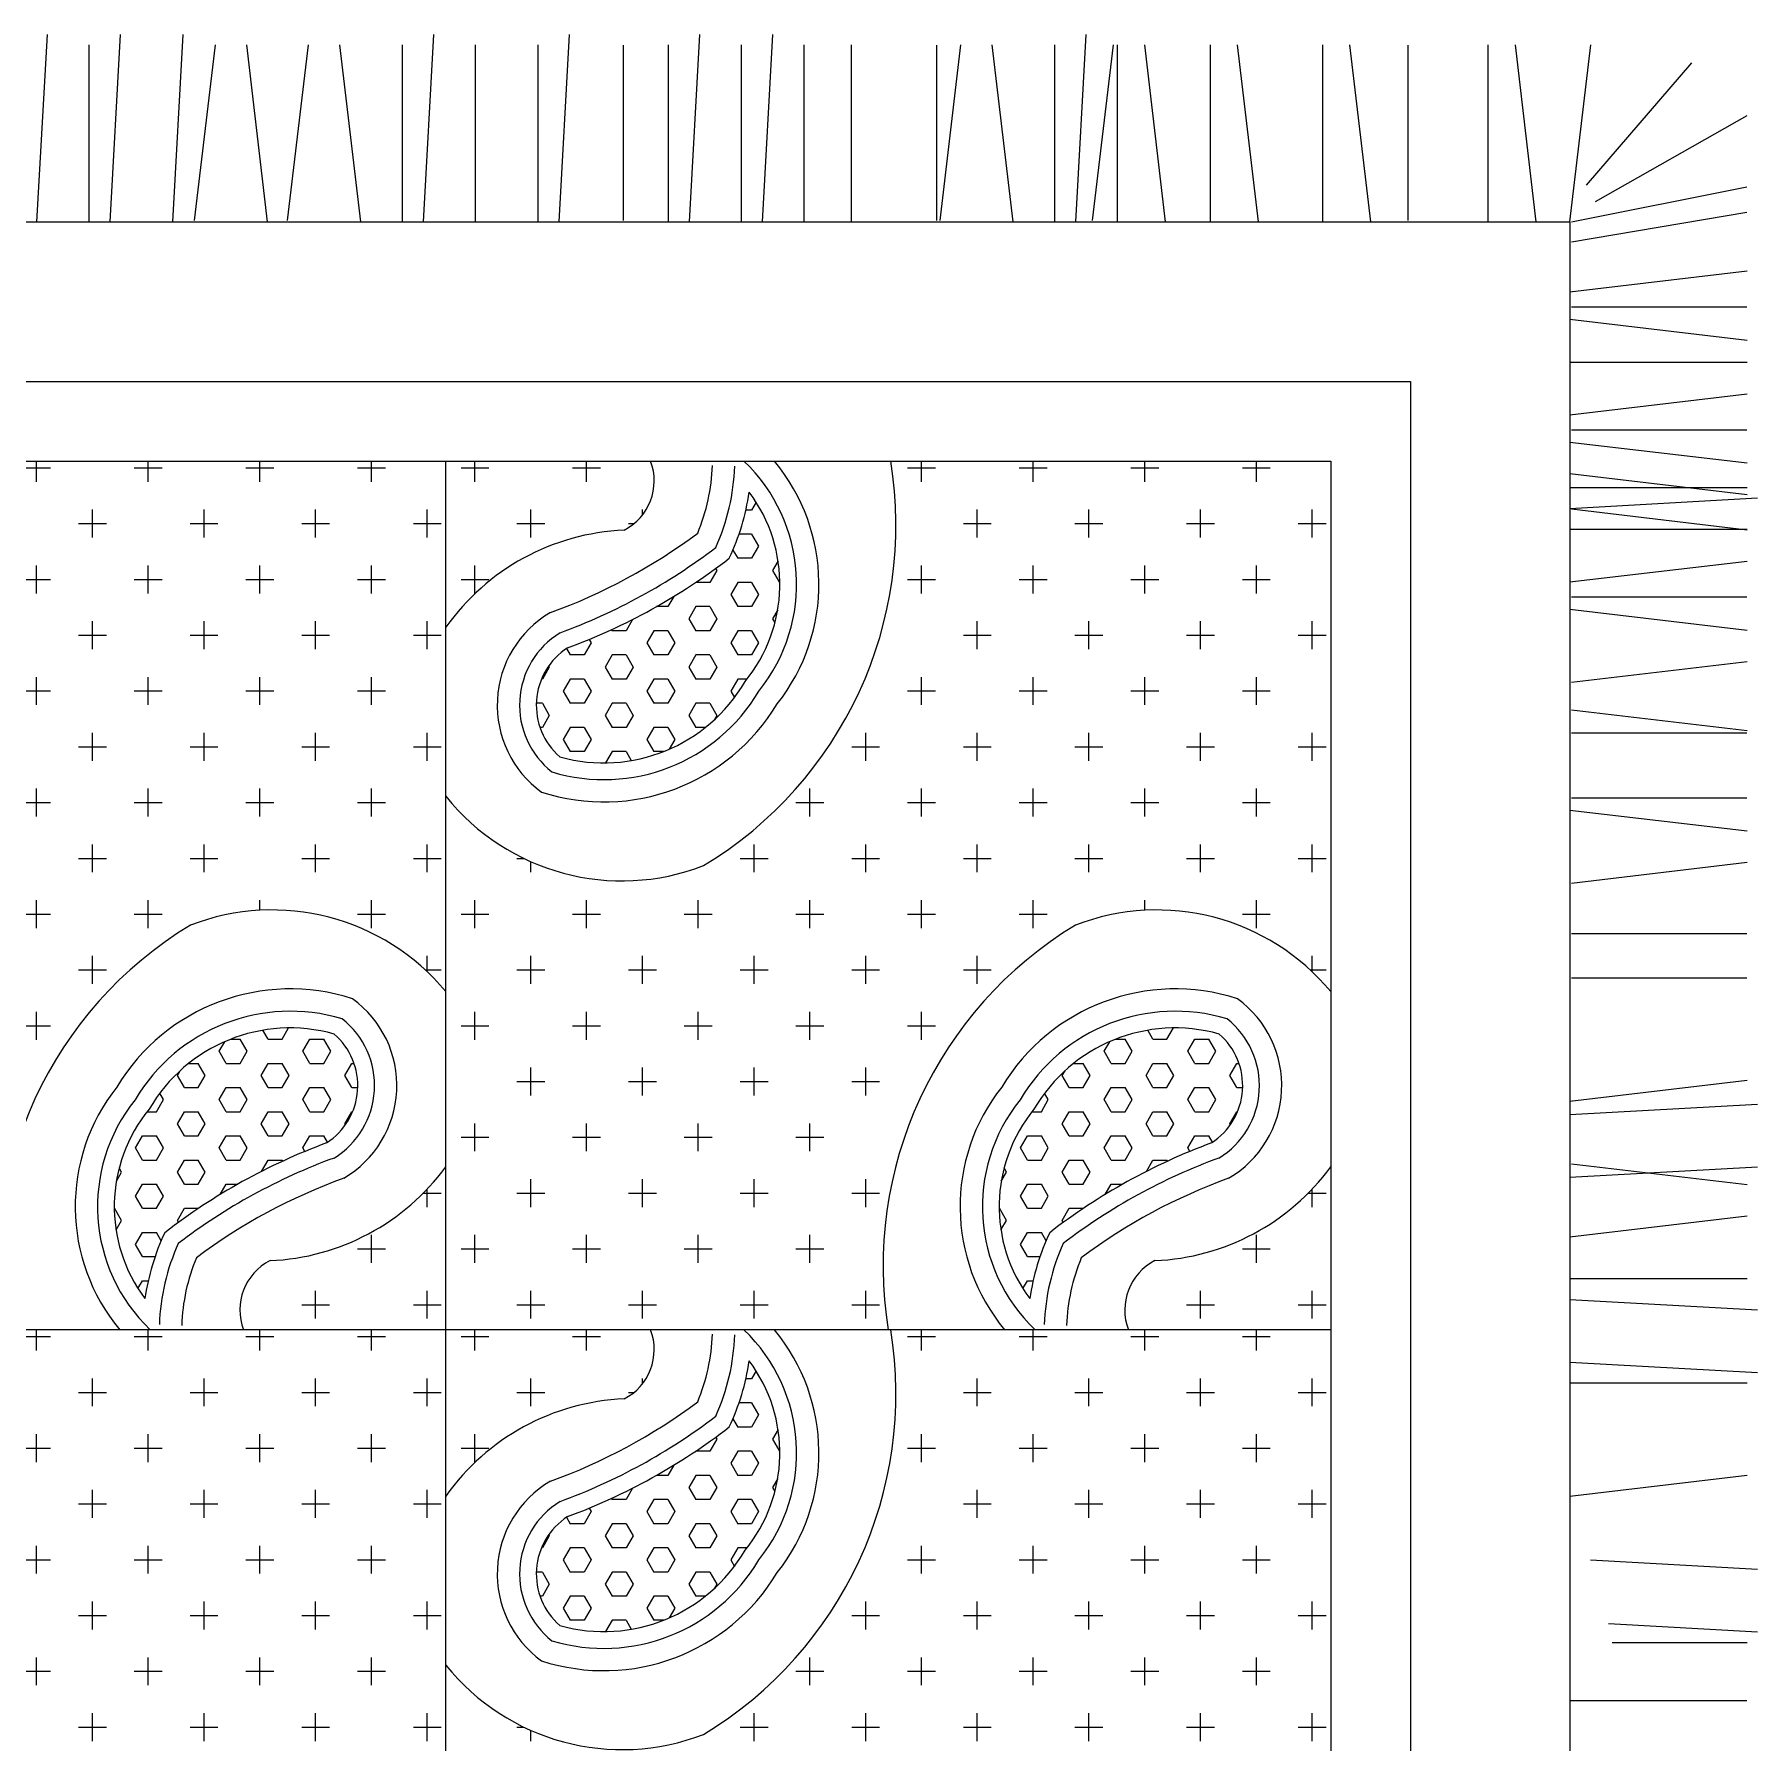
# Model space of a CAD drawing. Header units: millimetres. Extents: x -37 to 8970, y -2 to 4773.
# Drawn here: x 5977 to 6817, y 892 to 1726 of the extents above; entities that cross this region are included whole.
import ezdxf

# ---------------------------------------------------------------- set-up
doc = ezdxf.new("R2010")
doc.units = ezdxf.units.MM
pattern_1 = [(0, (-59265.86243675783, 11840.76346141407), (27.21599999564351, 27.21599999997524), [13.60799999782176, -40.82399999346526]), (90, (-59259.05843710288, 11833.95946140988), (-27.2159999956435, 27.21599999997524), [13.60799999998762, -40.82399999996287])]
pattern_2 = [(0, (-58834.36497559532, 11840.76346141407), (27.21599999564351, 27.21599999997524), [13.60799999782176, -40.82399999346526]), (90, (-58827.56097500905, 11833.95946140988), (-27.2159999956435, 27.21599999997524), [13.60799999998762, -40.82399999996287])]
pattern_3 = [(0, (-58834.36497559532, 12264.55561105283), (27.21599999564351, 27.21599999997524), [13.60799999782176, -40.82399999346526]), (90, (-58827.56097500905, 12257.75161104863), (-27.2159999956435, 27.21599999997524), [13.60799999998762, -40.82399999996287])]
pattern_4 = [(0, (-59265.86243675783, 12264.55561105283), (27.21599999564351, 27.21599999997524), [13.60799999782176, -40.82399999346526]), (90, (-59259.05843710288, 12257.75161104863), (-27.2159999956435, 27.21599999997524), [13.60799999998762, -40.82399999996287])]

msp = doc.modelspace()

# ---------------------------------------------------------------- hatches: boundary and pattern name
at = {"true_color": 0x000000}
h = msp.add_hatch(dxfattribs=at)
h.set_pattern_fill('CROSS', color=18, scale=5443.200000000001, style=0)
h.set_pattern_definition(pattern_4)
edge = h.paths.add_edge_path()
edge.add_ellipse((6103.827726303194, 1103.45728583522), major_axis=(19.08255166765036, 19.08255166765034), ratio=0.9999999999998128, start_angle=72.0088147940491, end_angle=156.0408936730989)
edge.add_line((6078.640283292685, 1093.768100939969), (6177.282643246059, 1093.768100939969))
edge.add_line((6177.28264371172, 1093.768100939969), (6177.28264371172, 1173.253260190877))
edge.add_ellipse((6086.736441797171, 1239.719039805977), major_axis=(79.42390844596167, 79.42390844596166), ratio=0.9999999999994562, start_angle=227.4675267246147, end_angle=278.7193292571765, ccw=False)
edge = h.paths.add_edge_path()
edge.add_ellipse((5820.408932140623, 1507.871065741683), major_axis=(19.08255166766536, 19.08255166766534), ratio=0.9999999999987306, start_angle=252.0088147940673, end_angle=336.04089367313)
edge.add_line((5845.596374219809, 1517.560250578726), (5745.785182549213, 1517.560250578726))
edge.add_line((5745.785182549213, 1517.560250578726), (5745.785182549213, 1436.452716518006))
edge.add_ellipse((5837.500215715323, 1371.609311770926), major_axis=(-79.42390844596537, 79.42390844596535), ratio=0.9999999999990161, start_angle=-42.53247327537332, end_angle=9.739324253606014, ccw=False)
h = msp.add_hatch(dxfattribs=at)
h.set_pattern_fill('CROSS', color=18, scale=5443.200000000001, style=0)
h.set_pattern_definition(pattern_4)
edge = h.paths.add_edge_path()
edge.add_ellipse((5831.716117656384, 1422.876260230596), major_axis=(-77.86042222038823, 77.86042222038822), ratio=0.999999999999548, start_angle=83.70269937391271, end_angle=156.1583139565021, ccw=False)
edge.add_line((5745.785182549213, 1354.025951806734), (5745.785182549213, 1093.768100939969))
edge.add_line((5745.785182549213, 1093.768100939969), (5961.533913130466, 1093.768100939969))
edge.add_ellipse((6153.039882166837, 1125.013797007314), major_axis=(137.2057392089879, 137.2057392089879), ratio=0.9999999999999593, start_angle=76.11254425535037, end_angle=144.2666029541188, ccw=False)
edge.add_ellipse((6092.52053985611, 1188.452091346307), major_axis=(-77.86042222040304, 77.86042222040304), ratio=0.9999999999997199, start_angle=264.66532932845314, end_angle=336.15831395650065, ccw=False)
edge.add_line((6177.28264371172, 1258.736345671395), (6177.28264371172, 1517.560250636934))
edge.add_line((6177.28264371172, 1517.560250578726), (5962.702744847689, 1517.560250578726))
edge.add_ellipse((5771.196775345657, 1486.31455456959), major_axis=(137.2057392090449, 137.2057392090449), ratio=0.99999999999982, start_angle=256.112544255384, end_angle=324.2666029541257, ccw=False)
h = msp.add_hatch(dxfattribs=at)
h.set_pattern_fill('CROSS', color=18, scale=5443.200000000001, style=0)
h.set_pattern_definition(pattern_3)
edge = h.paths.add_edge_path()
edge.add_ellipse((6535.325187465702, 1103.45728583522), major_axis=(19.08255166761849, 19.08255166761849), ratio=0.9999999999998167, start_angle=72.00881479404904, end_angle=156.0408936731822)
edge.add_line((6510.137745386515, 1093.768100939969), (6608.780105339889, 1093.768100939969))
edge.add_line((6608.780104874228, 1093.768100939969), (6608.780104874228, 1173.253260190877))
edge.add_ellipse((6518.233903891001, 1239.719039805977), major_axis=(79.42390844596876, 79.42390844596876), ratio=0.9999999999997898, start_angle=227.4675267246052, end_angle=278.71932925723473, ccw=False)
edge = h.paths.add_edge_path()
edge.add_ellipse((6251.90639330313, 1507.871065741683), major_axis=(19.08255166766536, 19.08255166766534), ratio=0.9999999999987306, start_angle=252.0088147940673, end_angle=336.04089367313)
edge.add_line((6277.093835382317, 1517.560250578726), (6177.28264371172, 1517.560250578726))
edge.add_line((6177.28264371172, 1517.560250578726), (6177.28264371172, 1436.452716518006))
edge.add_ellipse((6268.997676877831, 1371.609311770926), major_axis=(79.42390844597132, 79.42390844597132), ratio=0.9999999999995035, start_angle=47.46752672461332, end_angle=99.7393242536146, ccw=False)
h = msp.add_hatch(dxfattribs=at)
h.set_pattern_fill('CROSS', color=18, scale=5443.200000000001, style=0)
h.set_pattern_definition(pattern_3)
edge = h.paths.add_edge_path()
edge.add_ellipse((6263.213579750214, 1422.876260230596), major_axis=(77.86042222042369, 77.8604222204236), ratio=0.9999999999993571, start_angle=173.7026993738814, end_angle=246.1583139564672, ccw=False)
edge.add_line((6177.28264371172, 1354.025951806734), (6177.28264371172, 1093.768100939969))
edge.add_line((6177.28264371172, 1093.768100939969), (6393.031374292974, 1093.768100939969))
edge.add_ellipse((6584.537343329344, 1125.013797007314), major_axis=(137.2057392090368, 137.2057392090368), ratio=0.9999999999999875, start_angle=76.1125442553776, end_angle=144.2666029541144, ccw=False)
edge.add_ellipse((6524.018001018618, 1188.452091346307), major_axis=(77.86042222044894, 77.86042222044894), ratio=0.9999999999997825, start_angle=354.6653293284252, end_angle=426.15831395650605, ccw=False)
edge.add_line((6608.780104874228, 1258.736345671395), (6608.780104874228, 1517.560250636934))
edge.add_line((6608.780104874228, 1517.560250578726), (6394.200206010197, 1517.560250578726))
edge.add_ellipse((6202.694236508165, 1486.31455456959), major_axis=(-137.2057392090108, 137.2057392090107), ratio=0.9999999999989697, start_angle=166.1125442553403, end_angle=234.2666029541638, ccw=False)
h = msp.add_hatch(dxfattribs=at)
h.set_pattern_fill('HEX', color=18, scale=2721.6, style=0)
h.set_pattern_definition([(180, (22696.8057120429, -1440.762505355479), (0, -11.78487369762128), [6.803999998910878, -13.60799999782176]), (299.9999999960512, (22696.8057120429, -1440.762505355479), (10.20600000090668, 5.892436848810637), [6.803999999723079, -13.60799999944616]), (240.0000000039487, (22690.00171145663, -1440.762505355479), (10.20600000090668, -5.89243684881064), [6.803999999723074, -13.60799999944615])])
edge = h.paths.add_edge_path()
edge.add_ellipse((6212.96823883668, 1518.638702445942), major_axis=(-80.19071883183084, 80.19071883183082), ratio=0.9999999999971205, start_angle=199.7059495738398, end_angle=216.7534955249288, ccw=False)
edge.add_ellipse((6133.294117844258, 1705.606705030704), major_axis=(-210.5037683195582, 210.5037683195581), ratio=0.9999999999960157, start_angle=155.2997190891779, end_angle=172.738522189518, ccw=False)
edge.add_ellipse((6254.692654332672, 1398.446203022076), major_axis=(-23.5545782499314, 23.55457824993139), ratio=0.9999999999993225, start_angle=-12.05018606813875, end_angle=94.09900099430688)
edge.add_ellipse((6254.318178838645, 1449.908673284853), major_axis=(-56.27287237187638, 56.27287237187635), ratio=0.9999999999998996, start_angle=119.3738145378812, end_angle=194.9117373181785)
edge.add_ellipse((6265.271117186699, 1457.484303378778), major_axis=(-52.94673496110134, 52.94673496110134), ratio=0.9999999999991399, start_angle=185.6541088791687, end_angle=261.8329981669289)
h = msp.add_hatch(dxfattribs=at)
h.set_pattern_fill('HEX', color=18, scale=2721.6, style=0)
h.set_pattern_definition([(0, (-10341.07159243658, 4052.090856932382), (0, 11.78487369762128), [6.803999998910878, -13.60799999782176]), (119.9999999960512, (-10341.07159243658, 4052.090856932382), (-10.20600000090668, -5.892436848810637), [6.80399999972302, -13.60799999944604]), (60.00000000394876, (-10334.26759278163, 4052.090856932382), (-10.20600000090668, 5.89243684881064), [6.803999999723077, -13.60799999944615])])
edge = h.paths.add_edge_path()
edge.add_ellipse((6142.765879838322, 1092.689649130961), major_axis=(-80.19071883178506, 80.19071883178505), ratio=0.999999999996208, start_angle=19.705949573929786, end_angle=36.753495525016376, ccw=False)
edge.add_ellipse((6222.440000830744, 905.7216465461986), major_axis=(210.5037683206151, 210.5037683206151), ratio=0.9999999999959714, start_angle=425.2997190893627, end_angle=442.7385221895793, ccw=False)
edge.add_ellipse((6101.04146434233, 1212.882148554827), major_axis=(23.55457824991012, 23.5545782499101), ratio=0.9999999999983378, start_angle=257.9498139317311, end_angle=364.0990009943164)
edge.add_ellipse((6101.415939836357, 1161.41967829205), major_axis=(-56.27287237188938, 56.27287237188941), ratio=0.9999999999998931, start_angle=-60.62618546211366, end_angle=14.91173731816162)
edge.add_ellipse((6090.463002419625, 1153.844048198125), major_axis=(52.94673496113185, 52.94673496113184), ratio=0.999999999999818, start_angle=95.65410887914665, end_angle=171.8329981668703)
h = msp.add_hatch(dxfattribs=at)
h.set_pattern_fill('HEX', color=18, scale=2721.6, style=0)
h.set_pattern_definition([(0, (-9909.57413127407, 4052.090856932382), (0, 11.78487369762128), [6.803999998910878, -13.60799999782176]), (119.9999999960512, (-9909.57413127407, 4052.090856932382), (-10.20600000090668, -5.892436848810637), [6.80399999972302, -13.60799999944604]), (60.00000000394876, (-9902.770131619121, 4052.090856932382), (-10.20600000090668, 5.89243684881064), [6.803999999723077, -13.60799999944615])])
edge = h.paths.add_edge_path()
edge.add_ellipse((6574.263341000829, 1092.689649130961), major_axis=(-80.19071883183598, 80.19071883183598), ratio=0.9999999999953538, start_angle=19.70594957389551, end_angle=36.753495524985226, ccw=False)
edge.add_ellipse((6653.937461993251, 905.7216465461986), major_axis=(-210.5037683196261, 210.5037683196261), ratio=0.9999999999975069, start_angle=335.2997190892282, end_angle=352.73852218954534, ccw=False)
edge.add_ellipse((6532.538925504838, 1212.882148554827), major_axis=(23.55457824993044, 23.55457824993043), ratio=0.9999999999993258, start_angle=257.9498139319026, end_angle=364.0990009943431)
edge.add_ellipse((6532.913400998865, 1161.41967829205), major_axis=(-56.27287237188938, 56.27287237188941), ratio=0.9999999999998931, start_angle=-60.62618546211366, end_angle=14.91173731816162)
edge.add_ellipse((6521.960463582132, 1153.844048198125), major_axis=(-52.9467349610902, 52.94673496109019), ratio=0.9999999999998403, start_angle=5.654108879180847, end_angle=81.83299816695657)
h = msp.add_hatch(dxfattribs=at)
h.set_pattern_fill('CROSS', color=18, scale=5443.200000000001, style=0)
h.set_pattern_definition(pattern_1)
edge = h.paths.add_edge_path()
edge.add_ellipse((6103.827726303194, 679.6651361382553), major_axis=(19.08255166765577, 19.08255166765576), ratio=0.9999999999987288, start_angle=72.00881479409367, end_angle=156.0408936731299)
edge.add_line((6078.640283292685, 669.975951301212), (6177.282643246059, 669.975951301212))
edge.add_line((6177.28264371172, 669.975951301212), (6177.28264371172, 749.4611105521196))
edge.add_ellipse((6086.736441797171, 815.9268901672201), major_axis=(79.42390844600413, 79.42390844600405), ratio=0.999999999998721, start_angle=227.4675267246357, end_angle=278.7193292571814, ccw=False)
edge = h.paths.add_edge_path()
edge.add_ellipse((5820.408932140623, 1084.078916102926), major_axis=(19.08255166765036, 19.08255166765034), ratio=0.9999999999998128, start_angle=252.0088147940491, end_angle=336.0408936730989)
edge.add_line((5845.596374219809, 1093.768100939969), (5745.785182549213, 1093.768100939969))
edge.add_line((5745.785182549213, 1093.768100939969), (5745.785182549213, 1012.660566879249))
edge.add_ellipse((5837.500215715323, 947.8171620739611), major_axis=(-79.42390844595927, 79.42390844595926), ratio=0.999999999998808, start_angle=-42.53247327537929, end_angle=9.739324253619316, ccw=False)
h = msp.add_hatch(dxfattribs=at)
h.set_pattern_fill('CROSS', color=18, scale=5443.200000000001, style=0)
h.set_pattern_definition(pattern_1)
edge = h.paths.add_edge_path()
edge.add_ellipse((5831.716117656384, 999.0841105918387), major_axis=(-77.86042222038215, 77.86042222038213), ratio=0.9999999999995797, start_angle=83.70269937391248, end_angle=156.1583139565079, ccw=False)
edge.add_line((5745.785182549213, 930.2338021679768), (5745.785182549213, 669.975951301212))
edge.add_line((5745.785182549213, 669.975951301212), (5961.533913130466, 669.975951301212))
edge.add_ellipse((6153.039882166837, 701.2216473103488), major_axis=(137.2057392089932, 137.2057392089932), ratio=0.9999999999999164, start_angle=76.112544255351, end_angle=144.2666029541255, ccw=False)
edge.add_ellipse((6092.52053985611, 764.6599416493425), major_axis=(-77.86042222039532, 77.86042222039531), ratio=0.9999999999996871, start_angle=264.66532932844234, end_angle=336.1583139564999, ccw=False)
edge.add_line((6177.28264371172, 834.9441959744306), (6177.28264371172, 1093.768100939969))
edge.add_line((6177.28264371172, 1093.768100939969), (5962.702744847689, 1093.768100939969))
edge.add_ellipse((5771.196775345657, 1062.522404930832), major_axis=(137.205739209042, 137.205739209042), ratio=0.9999999999997389, start_angle=256.1125442553892, end_angle=324.26660295412347, ccw=False)
h = msp.add_hatch(dxfattribs=at)
h.set_pattern_fill('CROSS', color=18, scale=5443.200000000001, style=0)
h.set_pattern_definition(pattern_2)
edge = h.paths.add_edge_path()
edge.add_ellipse((6535.325187465702, 679.6651361382553), major_axis=(19.08255166762391, 19.08255166762389), ratio=0.9999999999987329, start_angle=72.0088147940936, end_angle=156.0408936732132)
edge.add_line((6510.137745386515, 669.975951301212), (6608.780105339889, 669.975951301212))
edge.add_line((6608.780104874228, 669.975951301212), (6608.780104874228, 749.4611105521196))
edge.add_ellipse((6518.233903891001, 815.9268901672201), major_axis=(-79.42390844594537, 79.42390844594533), ratio=0.9999999999999937, start_angle=137.467526724599, end_angle=188.7193292572478, ccw=False)
edge = h.paths.add_edge_path()
edge.add_ellipse((6251.90639330313, 1084.078916102926), major_axis=(19.08255166765036, 19.08255166765034), ratio=0.9999999999998128, start_angle=252.0088147940491, end_angle=336.0408936730989)
edge.add_line((6277.093835382317, 1093.768100939969), (6177.28264371172, 1093.768100939969))
edge.add_line((6177.28264371172, 1093.768100939969), (6177.28264371172, 1012.660566879249))
edge.add_ellipse((6268.997676877831, 947.8171620739611), major_axis=(79.42390844594874, 79.42390844594868), ratio=0.9999999999997118, start_angle=47.46752672460741, end_angle=99.73932425362801, ccw=False)
h = msp.add_hatch(dxfattribs=at)
h.set_pattern_fill('CROSS', color=18, scale=5443.200000000001, style=0)
h.set_pattern_definition(pattern_2)
edge = h.paths.add_edge_path()
edge.add_ellipse((6263.213579750214, 999.0841105918387), major_axis=(77.86042222042542, 77.8604222204254), ratio=0.9999999999989809, start_angle=173.7026993738791, end_angle=246.1583139564803, ccw=False)
edge.add_line((6177.28264371172, 930.2338021679768), (6177.28264371172, 669.975951301212))
edge.add_line((6177.28264371172, 669.975951301212), (6393.031374292974, 669.975951301212))
edge.add_ellipse((6584.537343329344, 701.2216473103488), major_axis=(137.2057392090424, 137.2057392090424), ratio=0.999999999999944, start_angle=76.11254425537822, end_angle=144.2666029541211, ccw=False)
edge.add_ellipse((6524.018001018618, 764.6599416493425), major_axis=(-77.8604222204463, 77.8604222204463), ratio=0.9999999999998426, start_angle=264.6653293284162, end_angle=336.1583139564981, ccw=False)
edge.add_line((6608.780104874228, 834.9441959744306), (6608.780104874228, 1093.768100939969))
edge.add_line((6608.780104874228, 1093.768100939969), (6394.200206010197, 1093.768100939969))
edge.add_ellipse((6202.694236508165, 1062.522404930832), major_axis=(-137.205739208997, 137.2057392089969), ratio=0.9999999999990505, start_angle=166.1125442553455, end_angle=234.2666029541616, ccw=False)
h = msp.add_hatch(dxfattribs=at)
h.set_pattern_fill('HEX', color=18, scale=2721.6, style=0)
h.set_pattern_definition([(180, (22696.8057120429, -1864.554655052443), (0, -11.78487369762128), [6.803999998910878, -13.60799999782176]), (299.9999999960512, (22696.8057120429, -1864.554655052443), (10.20600000090668, 5.892436848810637), [6.803999999723079, -13.60799999944616]), (240.0000000039487, (22690.00171145663, -1864.554655052443), (10.20600000090668, -5.89243684881064), [6.803999999723074, -13.60799999944615])])
edge = h.paths.add_edge_path()
edge.add_ellipse((6212.96823883668, 1094.846552807184), major_axis=(-80.1907188317796, 80.1907188317796), ratio=0.9999999999953729, start_angle=199.7059495738716, end_angle=216.7534955249768, ccw=False)
edge.add_ellipse((6133.294117844258, 1281.81455533374), major_axis=(-210.5037683195721, 210.5037683195721), ratio=0.999999999997757, start_angle=155.2997190892139, end_angle=172.7385221895305, ccw=False)
edge.add_ellipse((6254.692654332672, 974.6540533833193), major_axis=(-23.55457824993184, 23.55457824993183), ratio=0.9999999999993098, start_angle=-12.0501860681389, end_angle=94.09900099430682)
edge.add_ellipse((6254.318178838645, 1026.116523646096), major_axis=(-56.27287237188938, 56.27287237188941), ratio=0.9999999999998931, start_angle=119.3738145378863, end_angle=194.9117373181616)
edge.add_ellipse((6265.271117186699, 1033.692153681813), major_axis=(-52.94673496110276, 52.94673496110276), ratio=0.9999999999993778, start_angle=185.6541088791673, end_angle=261.8329981669436)

# ---------------------------------------------------------------- linework, layer by layer
at = {"color": 18, "true_color": 0x000000}
for p, q in [((5977.880898139034, 1634.200250600743), (5982.974090820704, 1725.673367023746)), ((6013.526663391445, 1634.200250600743), (6018.619856073115, 1725.673367023746)), ((6044.079235962186, 1634.200250600743), (6049.172428643857, 1725.673367023746)), ((6166.302688627098, 1634.200250600743), (6171.395880377446, 1725.673367023746)), ((6232.501025518928, 1634.200250600743), (6237.594218200598, 1725.673367023746)), ((6296.053024216149, 1634.200250600743), (6301.14621689782, 1725.673367023746)), ((6331.698789468561, 1634.200250600743), (6336.791981218908, 1725.673367023746)), ((6484.474813772891, 1634.200250600743), (6489.568006454561, 1725.673367023746)), ((6003.340278959427, 1634.200250600743), (6003.340278959427, 1720.592015060874)), ((6054.730540348743, 1634.906735724116), (6064.910344986771, 1720.592015060874)), ((6090.376305601154, 1634.200250600743), (6080.189921169136, 1720.592015060874)), ((6100.104350803946, 1634.906735724116), (6110.284154510651, 1720.592015060874)), ((6135.750115125034, 1634.200250600743), (6125.563730693017, 1720.592015060874)), ((6156.11630419508, 1634.200250600743), (6156.11630419508, 1720.592015060874)), ((6191.762068516169, 1634.200250600743), (6191.762068516169, 1720.592015060874)), ((6222.314642018233, 1634.200250600743), (6222.314642018233, 1720.592015060874)), ((6263.96392399684, 1634.906735724116), (6263.96392399684, 1720.442735693696)), ((6285.866639784132, 1634.200250600743), (6285.866639784132, 1720.592015060874)), ((6321.512405036543, 1634.200250600743), (6321.512405036543, 1720.592015060874)), ((6352.064977607284, 1634.200250600743), (6352.064977607284, 1720.592015060874)), ((6375.084085597251, 1634.200250600743), (6375.084085597251, 1720.592015060874)), ((6416.733368507181, 1634.906735724116), (6416.733368507181, 1720.442735693696)), ((6418.276475949739, 1634.906735724116), (6428.456280587767, 1720.592015060874)), ((6453.92224120215, 1634.200250600743), (6443.735856770132, 1720.592015060874)), ((6474.288429340873, 1634.200250600743), (6474.288429340873, 1720.592015060874)), ((6492.612488775108, 1634.906735724116), (6502.792292481814, 1720.592015060874)), ((6504.834422117625, 1634.200250600743), (6504.834422117625, 1720.592015060874)), ((6528.25825402752, 1634.200250600743), (6518.071868664179, 1720.592015060874)), ((6550.066353960488, 1634.200250600743), (6550.066353960488, 1720.592015060874)), ((6573.490184939061, 1634.200250600743), (6563.303800507043, 1720.592015060874)), ((6604.926177507792, 1634.200250600743), (6604.926177507792, 1720.592015060874)), ((6628.350009417687, 1634.200250600743), (6618.163624985669, 1720.592015060874)), ((6646.568701809798, 1634.906735724116), (6646.568701809798, 1720.442735693696)), ((6685.593814796362, 1634.200250600743), (6685.593814796362, 1720.592015060874)), ((6709.017645774935, 1634.200250600743), (6698.831261342917, 1720.592015060874)), ((6725.420105478321, 1634.200250600743), (6735.606488979016, 1720.592015060874)), ((6733.438824510727, 1652.146241091004), (6784.772555551086, 1711.900770302209)), ((6737.902641503666, 1644.119544291216), (6811.81186923996, 1686.075355903058)), ((6726.126590019618, 1634.200250600743), (6811.662590338443, 1651.333336007128)), ((6726.126590019618, 1624.543844301997), (6811.662590338443, 1639.040985364745)), ((5197.647720782612, 1634.200250600743), (6725.420105478321, 1634.200250600743)), ((6725.420105478321, 1634.200250600743), (6725.420105478321, 129.5438016404385)), ((6725.420105478321, 1600.106236570327), (6811.81186923996, 1610.292620944137)), ((6726.126590019618, 1592.779844229853), (6811.662590338443, 1592.779844229853)), ((6725.420105478321, 1586.782906890194), (6811.81186923996, 1576.596522516383)), ((6725.420105478321, 1565.843633072263), (6811.81186923996, 1565.843633072263)), ((5275.407720564459, 1556.440250586065), (6647.660104765151, 1556.440250586065)), ((6647.660104765151, 1556.440250586065), (6647.660104765151, 207.3038016551161)), ((6725.420105478321, 1540.124727400298), (6811.81186923996, 1550.311111832316)), ((6726.126590019618, 1532.798335059824), (6811.662590338443, 1532.798335059824)), ((6725.420105478321, 1526.801397778372), (6811.81186923996, 1516.615013346354)), ((5314.287720455382, 1517.560250578726), (6608.780104874228, 1517.560250578726)), ((6177.28264371172, 246.1838016624549), (6177.28264371172, 1517.560250578726)), ((6608.780104874228, 1517.560250578726), (6608.780104874228, 246.1838016624549)), ((6725.420105478321, 1511.468242317251), (6811.81186923996, 1501.28185794344)), ((6725.420105478321, 1504.678328275959), (6811.81186923996, 1504.678328275959)), ((6725.420105478321, 1494.491943843941), (6816.893221086417, 1499.58513605995)), ((6726.126590019618, 1494.232418875954), (6811.81186923996, 1484.052614820002)), ((6725.420105478321, 1484.305559470131), (6811.81186923996, 1484.305559470131)), ((6725.420105478321, 1458.586653856373), (6811.81186923996, 1468.773038230183)), ((6725.420105478321, 1445.263324176239), (6811.81186923996, 1435.076939802429)), ((6726.126590019618, 1451.260261515899), (6811.662590338443, 1451.260261515899)), ((6726.126590019618, 1409.617559156659), (6811.81186923996, 1419.79736321261)), ((6726.126590019618, 1396.249552011768), (6811.81186923996, 1386.069747955816)), ((6726.126590019618, 1385.055343374888), (6811.662590338443, 1385.055343374888)), ((6726.126590019618, 1353.277394651713), (6811.662590338443, 1353.277394651713)), ((6725.420105478321, 1347.280457312054), (6811.81186923996, 1337.094072938243)), ((6726.126590019618, 1311.634692350681), (6811.81186923996, 1321.814496348424)), ((6726.126590019618, 1287.072476452495), (6811.662590338443, 1287.072476452495)), ((6726.126590019618, 1265.528023870474), (6811.662590338443, 1265.528023870474)), ((6725.420105478321, 1205.320043010915), (6811.81186923996, 1215.506427442933)), ((6725.420105478321, 1198.747516596968), (6816.893221086417, 1203.840708754769)), ((6725.420105478321, 1168.194943793396), (6816.893221086417, 1173.288135951197)), ((6726.126590019618, 1174.760889889485), (6811.81186923996, 1164.581085833533)), ((6725.420105478321, 1139.115124928112), (6811.81186923996, 1149.301509243714)), ((6725.420105478321, 1118.748936440142), (6811.81186923996, 1118.748936440142)), ((6725.420105478321, 1108.56255212454), (6816.893221086417, 1103.469359908531)), ((6608.780104874228, 1093.768100939969), (5314.287720455382, 1093.768100939969)), ((6725.420105478321, 1078.009979320968), (6816.893221086417, 1072.916787104959)), ((6725.420105478321, 1067.82359488895), (6811.81186923996, 1067.82359488895)), ((6725.420105478321, 1012.587495717498), (6811.81186923996, 1022.773880091308)), ((6735.513777679358, 981.4729106019238), (6816.893221086417, 976.9417306979174)), ((6744.165379761313, 950.4386195203276), (6816.893221086417, 946.3891578943455)), ((6745.987246020291, 941.2959657365443), (6811.81186923996, 941.2959657365443)), ((6725.420105478321, 912.9015331727439), (6811.662590338443, 912.9015331727439))]:
    msp.add_line(p, q, dxfattribs=at)
for centre, major_axis, ratio, start_param, end_param in [((6251.90639330313, 1507.871065741683), (19.08255166765577, 19.08255166765577), 0.9999999999987289, 4.39838356220553, 5.865020015940299), ((6212.96823883668, 1518.638702445942), (66.71948612381053, 66.71948612381053), 0.9999999999940373, 5.103501277746458, 5.463531226050216), ((6202.694236508165, 1486.31455456959), (-137.2057392090108, 137.2057392090108), 0.9999999999989696, 2.899210826120481, 4.088723549012432), ((6212.96823883668, 1518.638702445942), (-74.41733338543119, 74.41733338543119), 0.9999999999991087, 3.503938920462732, 3.892734899259625), ((6265.271117186699, 1457.484303378778), (58.72012040770132, 58.72012040770132), 0.9999999999995405, 4.819041416699958, 6.306550022354739), ((6265.271117186699, 1457.484303378778), (66.41796766979171, 66.41796766979171), 0.9999999999999166, 4.827532936644051, 6.191748834650044), ((6212.96823883668, 1518.638702445942), (-80.19071883183076, 80.19071883183076), 0.9999999999971212, 3.485526355885271, 3.783062162116803), ((6265.271117186699, 1457.484303378778), (-52.94673496110134, 52.94673496110138), 0.99999999999914, 3.240275469797532, 4.569847908381186), ((6268.997676877831, 1371.609311770926), (-79.42390844594794, 79.42390844594796), 0.9999999999997801, -0.7423316976723515, 0.1699832751448349), ((6133.294117844258, 1705.606705030704), (-197.0325356109616, 197.0325356109616), 0.9999999999953323, 2.703897086758588, 2.997912602271423), ((6133.294117844258, 1705.606705030704), (204.7303828736591, 204.7303828736591), 0.9999999999971888, 4.278356433300942, 4.578800762671703), ((6133.294117844258, 1705.606705030704), (-210.5037683195583, 210.5037683195583), 0.9999999999960181, 2.710491425528444, 3.014855957236374), ((6254.692654332672, 1398.446203022076), (-37.02581095857394, 37.02581095857394), 0.9999999999999437, -0.2557950448997341, 1.728210477986144), ((6254.692654332672, 1398.446203022076), (29.32796369648662, 29.32796369648662), 0.9999999999994329, 1.337327487221624, 3.258454793820671), ((6254.692654332672, 1398.446203022076), (-23.55457824993139, 23.55457824993139), 0.9999999999993221, -0.210315422366971, 1.642337390188073), ((6254.318178838645, 1449.908673284853), (62.04625781842633, 62.04625781842633), 0.9999999999995786, 3.634104698216, 4.965127454370812), ((6254.318178838645, 1449.908673284853), (-56.27287237187635, 56.27287237187635), 0.9999999999998996, 2.0834661043511, 3.401851566984518), ((6254.318178838645, 1449.908673284853), (69.74410508049742, 69.74410508049742), 0.9999999999999539, 3.613791804355026, 4.957066062826227), ((6263.213579750214, 1422.876260230596), (77.8604222204237, 77.86042222042363), 0.9999999999993567, 3.031684023676124, 4.296273059698262), ((6092.52053985611, 1188.452091346307), (-77.86042222040302, 77.86042222040302), 0.9999999999997197, 4.61928141265662, 5.867069386493742), ((6524.018001018618, 1188.452091346307), (77.86042222044897, 77.86042222044897), 0.9999999999997823, 6.190077739451028, 7.437865713288733), ((6153.039882166837, 1125.013797007314), (137.2057392089879, 137.2057392089879), 0.9999999999999591, 1.32841449932576, 2.51792722221675), ((6584.537343329344, 1125.013797007314), (137.2057392090368, 137.2057392090368), 0.9999999999999878, 1.328414499326235, 2.517927222216673), ((6101.415939836357, 1161.41967829205), (-69.7441050805454, 69.7441050805454), 0.9999999999995512, -1.098597176028726, 0.2446770824422229), ((6532.913400998865, 1161.41967829205), (-69.74410508050518, 69.74410508050518), 0.9999999999994804, -1.098597176028754, 0.2446770824416702), ((6101.415939836357, 1161.41967829205), (62.0462578184456, 62.0462578184456), 0.9999999999992668, 0.492512044626337, 1.823534800780676), ((6101.04146434233, 1212.882148554827), (-37.02581095855059, 37.0258109585506), 0.9999999999995942, 2.885797608688175, 4.869803131577569), ((6532.913400998865, 1161.41967829205), (-62.04625781840329, 62.04625781840335), 0.9999999999999316, -1.078284282168983, 0.2527384739862413), ((6532.538925504838, 1212.882148554827), (-37.02581095856576, 37.02581095856576), 0.9999999999994756, 2.885797608690207, 4.869803131577857), ((6101.415939836357, 1161.41967829205), (-56.2728723718894, 56.27287237188945), 0.9999999999998931, -1.058126549238603, 0.2602589133944295), ((6101.04146434233, 1212.882148554827), (-29.32796369646545, 29.32796369646545), 0.999999999999245, 2.908123814016568, 4.82925112061748), ((6532.913400998865, 1161.41967829205), (-56.2728723718894, 56.27287237188945), 0.9999999999998931, -1.058126549238603, 0.2602589133944295), ((6532.538925504838, 1212.882148554827), (-29.32796369649057, 29.32796369649057), 0.999999999999772, 2.908123814018927, 4.829251120615476), ((6101.04146434233, 1212.882148554827), (23.55457824991012, 23.55457824991009), 0.9999999999983376, 4.502073558015447, 6.354726370572929), ((6532.538925504838, 1212.882148554827), (23.55457824993043, 23.55457824993043), 0.9999999999993258, 4.50207355801844, 6.354726370573395), ((6090.463002419625, 1153.844048198125), (-66.41796766978665, 66.41796766978665), 0.999999999999318, 0.1151439562596761, 1.479359854266166), ((6521.960463582132, 1153.844048198125), (66.4179676697351, 66.4179676697351), 0.9999999999997247, 1.685940283053741, 3.050156181060976), ((6090.463002419625, 1153.844048198125), (58.72012040766351, 58.72012040766351), 0.9999999999998651, 1.677448763110454, 3.164957368766116), ((6521.960463582132, 1153.844048198125), (58.72012040770137, 58.72012040770137), 0.9999999999995347, 1.677448763110163, 3.164957368764946), ((6090.463002419625, 1153.844048198125), (52.94673496113186, 52.94673496113186), 0.9999999999998184, 1.669479143002252, 2.999051581585268), ((6521.960463582132, 1153.844048198125), (-52.94673496109021, 52.94673496109021), 0.9999999999998403, 0.09868281620795205, 1.428255254791877), ((6222.440000830744, 905.7216465461986), (210.5037683206152, 210.5037683206152), 0.9999999999959709, 1.139695098736773, 1.444059630442547), ((6653.937461993251, 905.7216465461986), (-210.5037683196261, 210.5037683196261), 0.9999999999975067, -0.4311012280604722, -0.126736696352943), ((6222.440000830744, 905.7216465461986), (-204.7303828731016, 204.7303828731016), 0.9999999999990478, -0.4340325470853461, -0.1335882177137697), ((6653.937461993251, 905.7216465461986), (204.7303828738274, 204.7303828738274), 0.9999999999970633, 1.136763779711034, 1.43720810908194), ((6086.736441797171, 1239.719039805977), (-79.42390844591574, 79.42390844591574), 0.9999999999990293, 2.399260955917068, 3.293773657693612), ((6518.233903891001, 1239.719039805977), (79.42390844596872, 79.42390844596872), 0.9999999999997895, 3.970057282712553, 4.864569984488907), ((6222.440000830744, 905.7216465461986), (-197.0325356110236, 197.0325356110236), 0.9999999999986812, -0.437695566829952, -0.1436800513179541), ((6653.937461993251, 905.7216465461986), (-197.0325356110784, 197.0325356110784), 0.9999999999986363, -0.4376955668301028, -0.1436800513181948), ((6142.765879838322, 1092.689649130961), (-80.190718831785, 80.19071883178502), 0.9999999999962078, 0.343933702297049, 0.6414695085285378), ((6142.765879838322, 1092.689649130961), (-74.41733338512529, 74.41733338512529), 0.9999999999962029, 0.36234626687324, 0.7511422456710228), ((6574.263341000829, 1092.689649130961), (-80.1907188318359, 80.1907188318359), 0.9999999999953515, 0.3439337022964508, 0.6414695085279956), ((6574.263341000829, 1092.689649130961), (-74.4173333854719, 74.4173333854719), 0.9999999999995587, 0.3623462668725532, 0.7511422456693486), ((6142.765879838322, 1092.689649130961), (-66.7194861231241, 66.7194861231241), 0.9999999999963102, 0.3911122973659711, 0.7511422456711689), ((6103.827726303194, 1103.45728583522), (19.08255166765036, 19.08255166765036), 0.9999999999998128, 1.256790908614959, 2.723427362349964), ((6574.263341000829, 1092.689649130961), (66.71948612374848, 66.71948612374847), 0.9999999999943008, 1.961908624156046, 2.321938572460226), ((6535.325187465702, 1103.45728583522), (19.08255166761849, 19.08255166761849), 0.9999999999998167, 1.256790908614958, 2.723427362351418), ((6251.90639330313, 1084.078916102926), (19.08255166765036, 19.08255166765036), 0.9999999999998128, 4.398383562204753, 5.865020015939757), ((6202.694236508165, 1062.522404930832), (-137.2057392089968, 137.2057392089968), 0.9999999999990506, 2.899210826120571, 4.088723549012394), ((6265.271117186699, 1033.692153681813), (58.72012040770166, 58.72012040770164), 0.9999999999992996, 4.819041416700187, 6.306550022354745), ((6265.271117186699, 1033.692153681813), (66.41796766979049, 66.41796766979049), 0.9999999999997264, 4.827532936644257, 6.191748834650026), ((6212.96823883668, 1094.846552807184), (66.71948612374848, 66.71948612374847), 0.9999999999943008, 5.103501277745839, 5.463531226050019), ((6212.96823883668, 1094.846552807184), (-74.4173333854719, 74.4173333854719), 0.9999999999995587, 3.503938920462346, 3.892734899259142), ((6212.96823883668, 1094.846552807184), (-80.19071883177973, 80.19071883177973), 0.9999999999953747, 3.485526355885825, 3.783062162117639), ((6265.271117186699, 1033.692153681813), (-52.94673496110273, 52.94673496110273), 0.999999999999378, 3.240275469797508, 4.569847908381443), ((6268.997676877831, 947.8171620739611), (79.4239084459713, 79.4239084459713), 0.9999999999995038, 0.828464629122902, 1.740779601939811), ((6133.294117844258, 1281.81455533374), (-197.0325356110236, 197.0325356110236), 0.9999999999986812, 2.703897086759841, 2.997912602271839), ((6133.294117844258, 1281.81455533374), (204.7303828743518, 204.7303828743518), 0.999999999994343, 4.278356433302348, 4.578800762672321), ((6133.294117844258, 1281.81455533374), (-210.503768319572, 210.503768319572), 0.999999999997757, 2.710491425529072, 3.014855957236591), ((6254.692654332672, 974.6540533833193), (37.02581095858879, 37.02581095858879), 0.9999999999991074, 1.315001281895658, 3.299006804781494), ((6254.692654332672, 974.6540533833193), (29.32796369648846, 29.32796369648846), 0.9999999999988887, 1.337327487222091, 3.258454793820734), ((6254.692654332672, 974.6540533833193), (-23.55457824993184, 23.55457824993184), 0.9999999999993098, -0.2103154223669736, 1.642337390188072), ((6254.318178838645, 1026.116523646096), (-56.2728723718894, 56.27287237188945), 0.9999999999998931, 2.08346610435119, 3.401851566984223), ((6254.318178838645, 1026.116523646096), (69.74410508050356, 69.74410508050356), 0.9999999999999662, 3.613791804355106, 4.95706606282623), ((6254.318178838645, 1026.116523646096), (-62.04625781839751, 62.04625781839751), 0.9999999999999107, 2.063308371420801, 3.394331127576307), ((6263.213579750214, 999.0841105918387), (77.8604222204254, 77.8604222204254), 0.9999999999989813, 3.031684023676083, 4.296273059698491)]:
    msp.add_ellipse(centre, major_axis=major_axis, ratio=ratio, start_param=start_param, end_param=end_param, dxfattribs=at)

doc.saveas('drawing.dxf')
